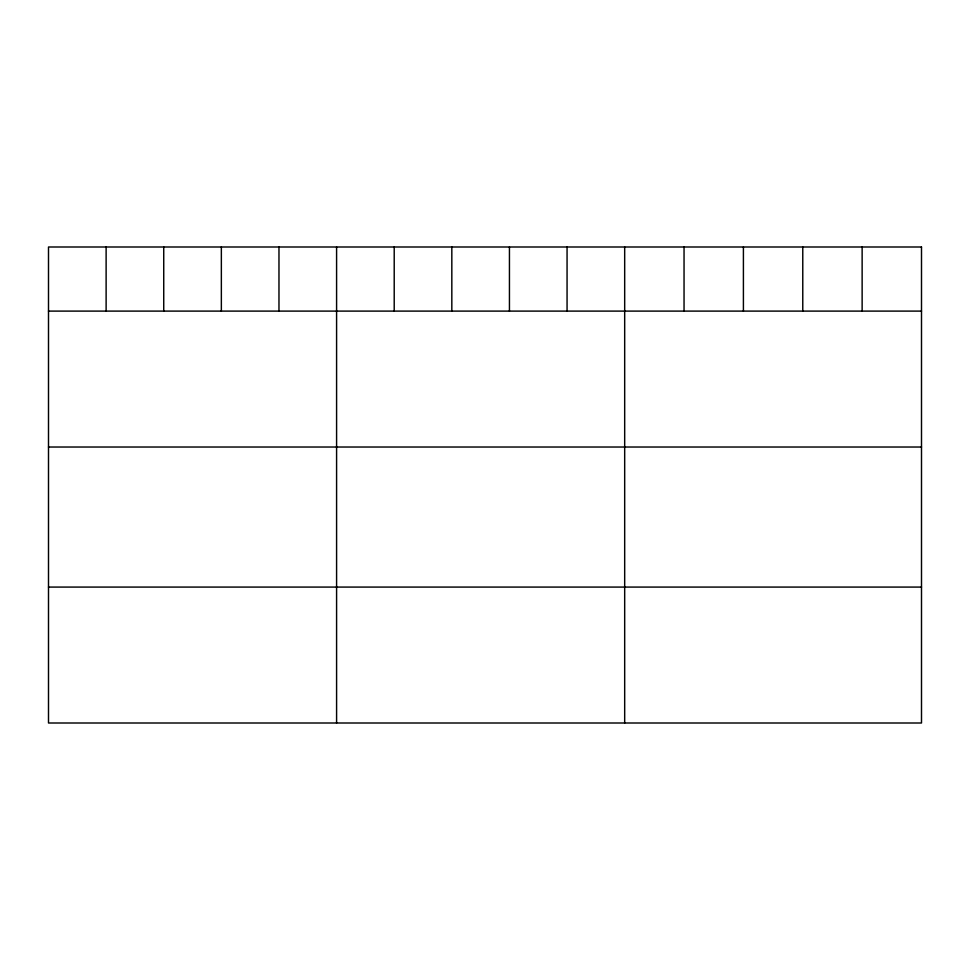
<?xml version="1.0" encoding="UTF-8"?>
<svg xmlns="http://www.w3.org/2000/svg" width="970" height="970" viewBox="0 0 970 970"><rect width="100%" height="100%" fill="white"/><g stroke="black" fill="none" stroke-linecap="round" stroke-linejoin="round"><path stroke-width="1.45" d="M48.5 311.103L921.5 311.103M48.5 447.024L921.5 447.024M48.5 587.08L921.5 587.08M862.136 246.998L862.136 311.103M802.772 246.998L802.772 311.103M743.408 246.998L743.408 311.103M684.044 246.998L684.044 311.103M624.68 246.998L624.68 723.002M567.062 246.998L567.062 311.103M509.444 246.998L509.444 311.103M451.826 246.998L451.826 311.103M394.208 246.998L394.208 311.103M336.59 246.998L336.59 723.002M278.972 246.998L278.972 311.103M221.354 246.998L221.354 311.103M163.736 246.998L163.736 311.103M106.118 246.998L106.118 311.103M921.5 246.998L48.5 246.998L48.5 723.002L921.5 723.002L921.5 246.998"/></g></svg>
